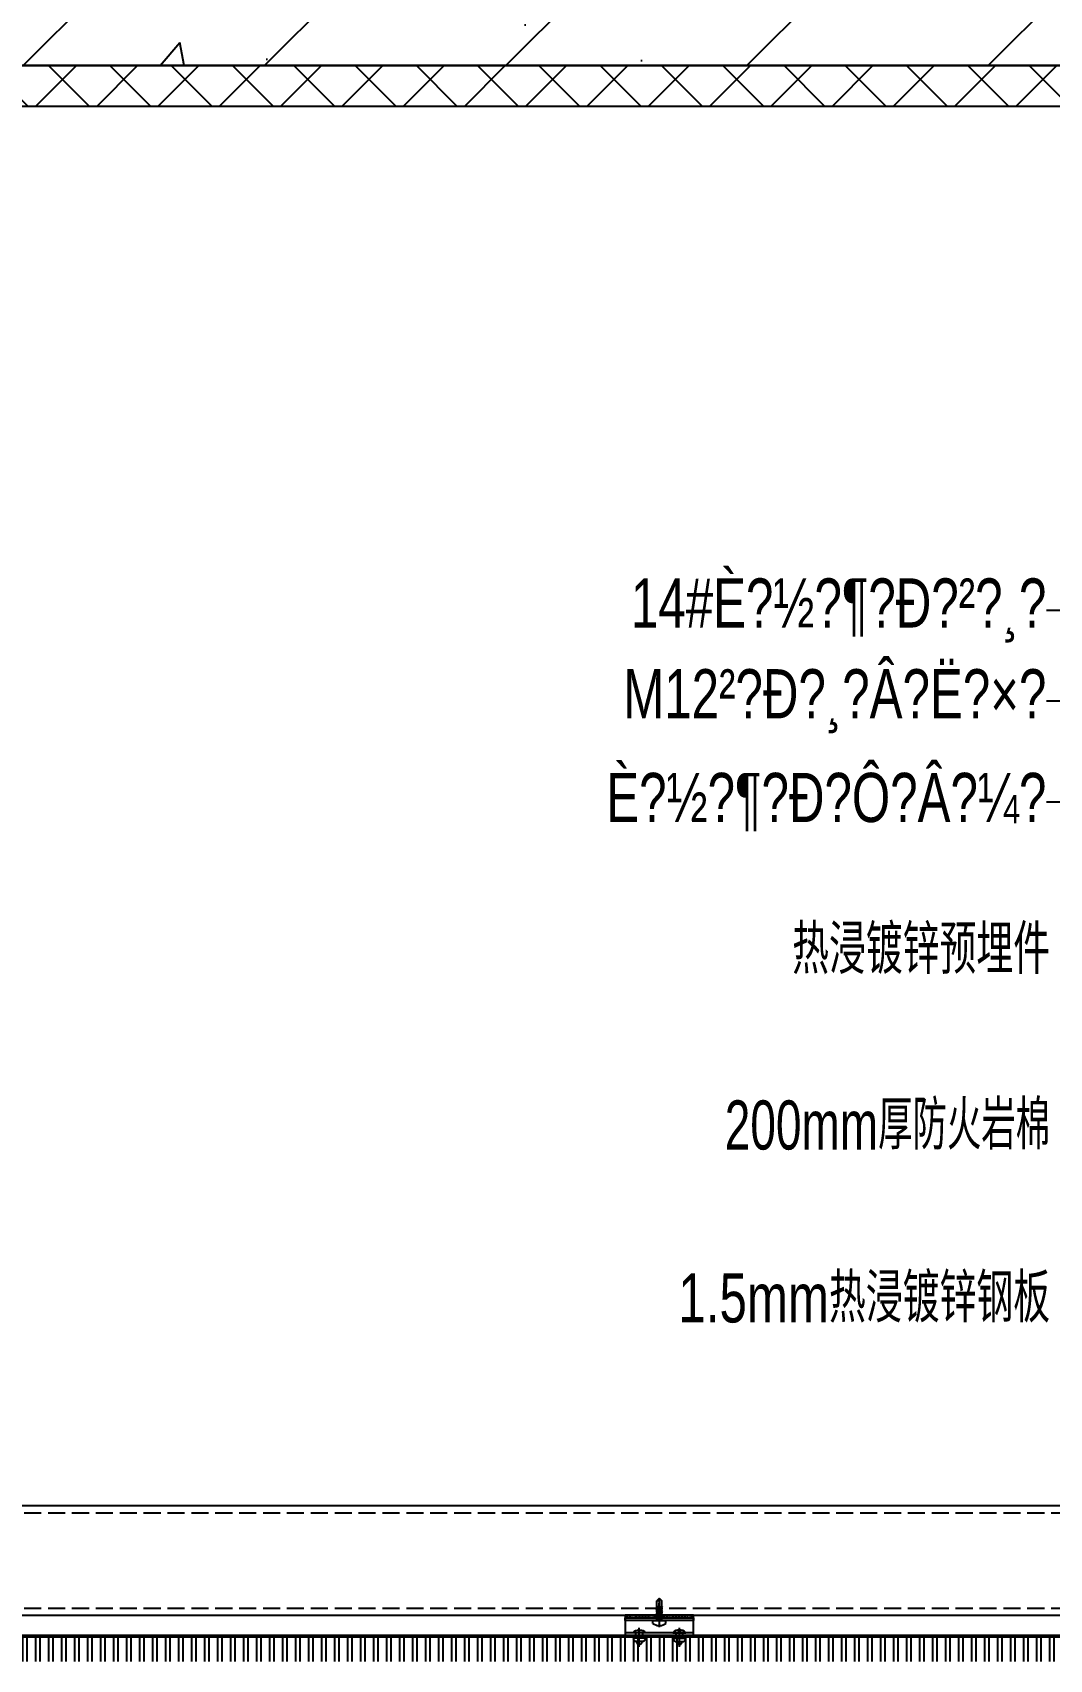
# Model space of a CAD drawing. Extents: x -8792 to 174344, y -43961 to 62816.
# Drawn here: x 121716 to 122462, y -10284 to -9092 of the extents above; entities that cross this region are included whole.
import ezdxf
from ezdxf.xclip import XClip

# ---------------------------------------------------------------- set-up
doc = ezdxf.new("R2010")
doc.units = 0
doc.header["$LTSCALE"] = 50
doc.header["$XCLIPFRAME"] = 0
for name, pattern in [('CENTER', [2, 1.25, -0.25, 0.25, -0.25]), ('CENTER2', [28.575, 19.05, -3.175, 3.175, -3.175]), ('DASH', [0.35, 0.25, -0.1]), ('DOT2', [0.125, 0, -0.125]), ('HIDDEN', [0.375, 0.25, -0.125]), ('JIS_08_15', [17.25, 15, -0.75, 0.75, -0.75])]:
    doc.linetypes.add(name, pattern=pattern)
for name, color, linetype in [('#分隔线', 1, 'JIS_08_15'), ('#填充层', 8, 'Continuous'), ('#文字', 2, 'Continuous'), ('#标注', 1, 'Continuous'), ('#焊缝', 1, 'Continuous'), ('#结构边线+内凹外凸边线', 5, 'Continuous'), ('#虚线', 8, 'HIDDEN'), ('#配件', 11, 'Continuous'), ('#铝板', 2, 'Continuous'), ('6 附件', 6, 'Continuous'), ('A-FLOR-OTLN', 4, 'DOT2'), ('GASKET', 150, 'Continuous'), ('TC', 251, 'Continuous'), ('WA', 34, 'Continuous'), ('XC', 3, 'Continuous'), ('中心线', 1, 'CENTER2'), ('保温层', 6, 'Continuous'), ('其他', 4, 'Continuous'), ('吊顶', 7, 'Continuous'), ('螺栓钉类', 241, 'Continuous')]:
    doc.layers.add(name, color=color, linetype=linetype)
doc.styles.add('JHZX', font='jrs.shx', dxfattribs={"width": 0.6, "bigfont": 'jhz.shx'})
doc.styles.add('文字1', font='jrs.shx', dxfattribs={"width": 0.7, "bigfont": 'hztxt.shx'})
doc.dimstyles.new('JZBZ-12', dxfattribs={"dimscale": 12, "dimtxt": 3, "dimasz": 1.5, "dimexe": 1, "dimexo": 1, "dimgap": 0.5, "dimtad": 1, "dimdec": 0, "dimdsep": 46, "dimtxsty": 'JHZX', "dimblk1": 'ARCHTICK', "dimblk2": 'ARCHTICK', "dimsah": 1, "dimcen": 0, "dimclrd": 1, "dimclre": 1, "dimclrt": 2, "dimadec": 3, "dimazin": 2, "dimtfac": 1, "dimtdec": 0, "dimtix": 1, "dimtmove": 0, "dimatfit": 3, "dimfxl": 0, "dimtolj": 1, "dimlwd": -1, "dimlwe": -1, "dimarcsym": 0})

# ---------------------------------------------------------------- blocks, each defined once
blk = doc.blocks.new('A$Cbd8d7c8c')
at = {"layer": 'A-FLOR-OTLN', "color": 8}
blk.add_lwpolyline([(-22721.2, -15689.9), (-43719.4, -33393.2, 0.413756), (-43991.6, -36561, 0.189672), (122158.2, -126683, 0.414786), (124666, -124719.5), (133885.2, -48361.9, 0.379931), (116453.3, -23207.9, 0.236452)], format="xyb", dxfattribs=at)
at = {"layer": '吊顶', "const_width": 3}
blk.add_lwpolyline([(36525.2, -42886.2, 0.056654), (31389.8, -41079.3), (30859.1, -40957.8, -0.112536), (21289.5, -36343.7, -0.028917), (3039, -19971, 0.413532), (-633.6, -19953.4), (-31397.9, -50352.8, 0.414781), (-31416.3, -54033.3, 0.170492), (123964.3, -129414.7, 0.412564), (126841.2, -127143.2), (136317.5, -48655.6, 1.269195), (87076.8, -54393.3)], format="xyb", dxfattribs=at)
blk = doc.blocks.new('*U329')
at = {"layer": '#分隔线', "ltscale": 0.3}
blk.add_line((-10.2, 0), (3.6, 0), dxfattribs=at)
at = {"layer": '#配件', "linetype": 'ByBlock'}
for p, q in [((-4.7, 4.6), (-6.3, 3.2)), ((-6.3, 3.2), (-6.3, 0)), ((-6.3, 0), (-6.3, -3.2)), ((-4, 3.8), (-4.7, 4.6)), ((-4, 3.8), (-4, -3.8)), ((-4, 2.5), (0, 2.5)), ((0, 4.8), (0, -4.8)), ((-6.3, -3.2), (-4.7, -4.6)), ((-4.7, -4.6), (-4, -3.8)), ((-4, -2.5), (0, -2.5))]:
    blk.add_line(p, q, dxfattribs=at)
for centre, radius, start, end in [((-6.8, 0), 1.75, 74.1304, 285.8696), ((-4.3, 0), 6.45, 312.1962, 47.8038), ((4.6, 0), 3.05, 149.4329, 210.5671)]:
    blk.add_arc(centre, radius, start, end, dxfattribs=at)
blk = doc.blocks.new('*U326')
at = {"layer": '中心线', "color": 1, "linetype": 'CENTER', "ltscale": 2.357948}
blk.add_line((0, -4.9), (0, 16.4), dxfattribs=at)
at = {"layer": '其他', "color": 4, "linetype": 'Continuous'}
for p, q in [((-2.4, 9.3), (-0.4, 9.5)), ((-2.4, 7.7), (2.4, 8.3)), ((-2.4, 6.1), (2.4, 6.7)), ((-2.4, 4.5), (2.4, 5.1)), ((-2.4, 2.9), (2.4, 3.5)), ((-2.4, 1.3), (2.4, 1.9)), ((-1.9, 0), (1.8, 0.7)), ((-1.8, 9.6), (-0.4, 9.9)), ((-1.8, 8.9), (0, 9.2)), ((-1.8, 8), (1.8, 8.7)), ((-1.8, 7.3), (1.8, 8)), ((-1.8, 6.4), (1.8, 7.1)), ((-1.8, 5.7), (1.8, 6.4)), ((-1.8, 4.8), (1.8, 5.5)), ((-1.8, 4.1), (1.8, 4.8)), ((-1.8, 3.2), (1.8, 3.9)), ((-1.8, 2.5), (1.8, 3.2)), ((-1.8, 1.6), (1.8, 2.3)), ((-1.8, 0.9), (1.8, 1.6)), ((0, 0), (2.4, 0.3)), ((0.2, 9.3), (1.8, 9.6)), ((0.3, 10), (1.8, 10.3)), ((0.5, 9.7), (2.4, 9.9))]:
    blk.add_line(p, q, dxfattribs=at)
at = {"layer": '螺栓钉类', "color": 241, "linetype": 'Continuous'}
for p, q in [((-0.3, 16), (-1.8, 14.5)), ((-1.8, 9.6), (-1.8, 14.5)), ((-0.4, 9.9), (0.3, 16)), ((0, 16), (-0.3, 16)), ((0, 16), (0.3, 16)), ((0.3, 16), (1.8, 14.5)), ((1.8, 10.3), (1.8, 14.5)), ((-4.7, -2.1), (-4.7, 0)), ((-4.7, 0), (-2, 0)), ((-2.4, 9.3), (-1.8, 9.6)), ((-2.4, 9.3), (-1.8, 8.9)), ((-2.4, 7.7), (-1.8, 8)), ((-2.4, 7.7), (-1.8, 7.3)), ((-2.4, 6.1), (-1.8, 6.4)), ((-2.4, 6.1), (-1.8, 5.7)), ((-2.4, 4.5), (-1.8, 4.8)), ((-2.4, 4.5), (-1.8, 4.1)), ((-2.4, 2.9), (-1.8, 3.2)), ((-2.4, 2.9), (-1.8, 2.5)), ((-2.4, 1.3), (-1.8, 1.6)), ((-2.4, 1.3), (-1.8, 0.9)), ((-2, 0), (2.6, 0)), ((-1.8, 8), (-1.8, 8.9)), ((-1.8, 6.4), (-1.8, 7.3)), ((-1.8, 4.8), (-1.8, 5.7)), ((-1.8, 3.2), (-1.8, 4.1)), ((-1.8, 1.6), (-1.8, 2.5)), ((-1.8, 0.2), (-1.8, 0.9)), ((1.8, 10.3), (2.4, 9.9)), ((1.8, 9.6), (2.4, 9.9)), ((1.8, 8.7), (1.8, 9.6)), ((1.8, 8.7), (2.4, 8.3)), ((1.8, 8), (2.4, 8.3)), ((1.8, 7.1), (1.8, 8)), ((1.8, 7.1), (2.4, 6.7)), ((1.8, 6.4), (2.4, 6.7)), ((1.8, 5.5), (1.8, 6.4)), ((1.8, 5.5), (2.4, 5.1)), ((1.8, 4.8), (2.4, 5.1)), ((1.8, 3.9), (1.8, 4.8)), ((1.8, 3.9), (2.4, 3.5)), ((1.8, 3.2), (2.4, 3.5)), ((1.8, 2.3), (1.8, 3.2)), ((1.8, 2.3), (2.4, 1.9)), ((1.8, 1.6), (2.4, 1.9)), ((1.8, 0.7), (1.8, 1.6)), ((1.8, 0.7), (2.4, 0.3)), ((2.4, 0.2), (2.4, 0.3)), ((2.6, 0), (4.8, 0)), ((-0.4, -3.3), (0.4, -3.3)), ((-0.4, -3.7), (-0.4, -3.3)), ((0.4, -3.7), (0.4, -3.3)), ((4.8, -2.1), (4.8, 0))]:
    blk.add_line(p, q, dxfattribs=at)
for centre, radius, start, end in [((-3.3, 18.9), 4.65, 289.468, 321.5036), ((-2, 0.2), 0.2, 270, 0), ((0, 9.7), 0.447, 154.9328, 46.41), ((2.6, 0.2), 0.2, 180, 270), ((0, 4.3), 8, 233.5764, 267.134), ((0, 4.3), 8, 272.866, 306.4236)]:
    blk.add_arc(centre, radius, start, end, dxfattribs=at)
blk = doc.blocks.new('A$C11e1ca40')
at = {"layer": 'GASKET'}
h = blk.add_hatch(dxfattribs=at)
h.set_pattern_fill('ANSI33', color=256, scale=0.5, double=1)
h.set_pattern_definition([(45, (-13726.6846, -3571.859), (-2.245064, 2.245064), []), (45, (-13724.4395, -3571.859), (-2.245064, 2.245064), [1.5875, -0.79375])])
h.paths.add_polyline_path([(-25, -2), (25, -2), (25, 0), (-25, 0)])
blk.add_lwpolyline([(-25, -2), (25, -2), (25, 0), (-25, 0), (-25, -2)], dxfattribs=at)
at = {"layer": 'XC'}
for points in [[(-25, -15), (25, -15), (25, -2), (-25, -2)], [(25, -4), (-25, -4), (-25, -2), (25, -2)]]:
    blk.add_lwpolyline(points, close=True, dxfattribs=at)
for points in [[(25, -4), (-25, -4)], [(25, -13), (-25, -13)]]:
    blk.add_lwpolyline(points, dxfattribs=at)
at = {"layer": '6 附件', "xscale": -1, "rotation": 270}
blk.add_blockref('*U329', (-14.7, -13), dxfattribs=at)
at = {"layer": '6 附件', "rotation": 90}
blk.add_blockref('*U329', (14.7, -13), dxfattribs=at)
at = {"layer": '螺栓钉类'}
blk.add_blockref('*U326', (0, -4, 0), dxfattribs=at)
blk = doc.blocks.new('A$C4fdf1d9b')
at = {"layer": 'TC', "ltscale": 0.5}
h = blk.add_hatch(dxfattribs=at)
h.set_pattern_fill('ANSI32', color=256, scale=2, angle=225, style=0)
h.set_pattern_definition([(270, (2, -1757.5), (9.525, -2e-15), []), (270, (-1.175, -1760.675), (9.525, -2e-15), [])])
h.paths.add_polyline_path([(2, 67.5), (20, 49.5), (484, 72.5), (484, 91.5)])
h.paths.add_polyline_path([(151, -1449), (169, -1431), (19, -1431), (1, -1449)])
h.paths.add_polyline_path([(301, -1649), (319, -1631), (169, -1631), (151, -1649)])
h.paths.add_polyline_path([(341.5, -1849), (342.5, -1831), (319, -1831), (301, -1849)])
h.paths.add_polyline_path([(359.5, -1831), (359.5, -1849), (2481.2, -1849), (2481.2, -1831)])
at = {"layer": '#虚线', "color": 8, "linetype": 'DASH'}
for p, q in [((335, -1740), (2382.9, -1740)), ((335, -1810), (2382.9, -1810))]:
    blk.add_line(p, q, dxfattribs=at)
at = {"layer": '#铝板', "color": 6}
blk.add_lwpolyline([(362, -1831), (2480.5, -1831), (2480.5, -1846), (2481.5, -1846), (2481.5, -1830), (360.5, -1830)], dxfattribs=at)
at = {"layer": 'WA'}
blk.add_lwpolyline([(2382.9, -1735), (335, -1735), (335, -1815), (2382.9, -1815)], dxfattribs=at)
at = {"ltscale": 10}
blk.add_blockref('A$C11e1ca40', (1762.9, -1815), dxfattribs=at)
blk = doc.blocks.new('A$C5172a936')
at = {"layer": '保温层'}
h = blk.add_hatch(dxfattribs=at)
h.set_pattern_fill('ANSI37', color=256, scale=20)
h.set_pattern_definition([(45, (-1575193.237, -398039), (-22.4506403, 22.4506403), []), (135, (-1575193.237, -398039), (-22.4506403, -22.4506403), [])])
h.paths.add_polyline_path([(500, -580), (1850, -580), (1850, -610), (500, -610)])
blk.add_lwpolyline([(500, -580), (1850, -580), (1850, -610), (500, -610)], close=True, dxfattribs=at)
blk = doc.blocks.new('_ARCHTICK')
at = {"color": 0, "linetype": 'ByBlock', "const_width": 0.15}
blk.add_lwpolyline([(-0.5, -0.5), (0.5, 0.5)], dxfattribs=at)

msp = doc.modelspace()

# ---------------------------------------------------------------- hatches: boundary and pattern name
at = {"layer": '#填充层', "ltscale": 10}
h = msp.add_hatch(dxfattribs=at)
h.set_pattern_fill('钢筋混凝土', color=256, scale=50)
h.set_pattern_definition([(45, (120862.87, -9786.39), (-88.3883, 88.3883), []), (50, (120862.87, -9786.4), (358.63, -31.376), [37.5, -412.5]), (355, (120862.87, -9786.4), (-69.376, 376.096), [30, -330]), (100.451, (120892.76, -9789), (289.255, 344.72), [31.87, -350.57]), (46.184, (120862.87, -9686.4), (533.62, -82.76), [56.25, -618.75]), (96.636, (120907.34, -9693.3), (467.33, 487.06), [47.805, -525.86]), (351.184, (120862.87, -9686.4), (467.33, 487.06), [45, -495]), (21, (120912.87, -9711.4), (298.454, -201.31), [37.5, -412.5]), (326, (120912.87, -9711.4), (121.658, 362.575), [30, -330]), (71.451, (120937.74, -9728.17), (420.11, 161.265), [31.87, -350.57]), (37.5, (120862.87, -9786.39), (6.08, 166.447), [0, -326, 0, -335, 0, -331.25]), (7.5, (120862.87, -9786.4), (131.535, 197.206), [0, -191, 0, -318.5, 0, -126.25]), (327.5, (120751.37, -9786.39), (266.911, -11.2774), [0, -125, 0, -390, 0, -517.5]), (317.5, (120701.37, -9786.4), (291.593, 50.052), [0, -162.5, 0, -259, 0, -367.5])])
h.paths.add_polyline_path([(123608.87, -8986.392), (123608.87, -9116.392), (121362.869, -9116.392), (121362.869, -9786.392), (120862.869, -9786.392), (120862.869, -8536.392), (121112.869, -8536.392), (121112.869, -8986.392)])

# ---------------------------------------------------------------- linework, layer by layer
at = {"layer": '#结构边线+内凹外凸边线', "ltscale": 10}
msp.add_lwpolyline([(123608.87, -8986.392), (123608.87, -9116.392), (121362.869, -9116.392), (121362.869, -9786.392), (120862.869, -9786.392), (120862.869, -8536.392), (121112.869, -8536.392), (121112.869, -8986.392), (123608.87, -8986.392)], dxfattribs=at)

# ---------------------------------------------------------------- block references
at = {"layer": '#焊缝', "ltscale": 10}
msp.add_blockref('A$C5172a936', (120862.869, -8536.392), dxfattribs=at)
at = {"ltscale": 10}
ref = msp.add_blockref('A$Cbd8d7c8c', (22321.982, 94074.685), dxfattribs=at)
XClip(ref).set_block_clipping_path([(76291.0063025201, -72283.9918497168), (103268.9259821397, -47877.3086105986)])
at = {"color": 6, "ltscale": 10}
msp.add_blockref('A$C4fdf1d9b', (120412.869, -8436.392), dxfattribs=at)

# ---------------------------------------------------------------- texts
at = {"layer": '#文字', "char_height": 36, "attachment_point": 6, "style": '文字1'}
for s, insert in [('{\\Fjrs,jhz|c134;\\W0.75;14#È?½?¶?Ð?²?¸?}', (122459.335, -9515.536)), ('{\\Fjrs,jhz|c134;\\W0.75;M12²?Ð?¸?Â?Ë?×?}', (122459.335, -9582.029)), ('{\\Fjrs,jhz|c134;\\W0.75;È?½?¶?Ð?Ô?Â?¼?}', (122459.335, -9655.82)), ('{\\W0.75;热浸镀锌预埋件}', (122462.051, -9763.841, 0)), ('200mm厚防火岩棉', (122462.051, -9892.629, 0)), ('{\\W0.75;1.5mm热浸镀锌钢板}', (122462.051, -10019.308, 0))]:
    msp.add_mtext(s, dxfattribs=dict(at, insert=insert))

# ---------------------------------------------------------------- leaders
at = {"layer": '#标注', "ltscale": 10}
for points in [[(122596.171, -9515.536), (122459.335, -9515.536)], [(122622.001, -9582.029), (122459.335, -9582.029)], [(122718.126, -9655.82), (122459.335, -9655.82)]]:
    msp.add_leader(points, dimstyle='JZBZ-12', dxfattribs=at)

doc.saveas('drawing.dxf')
